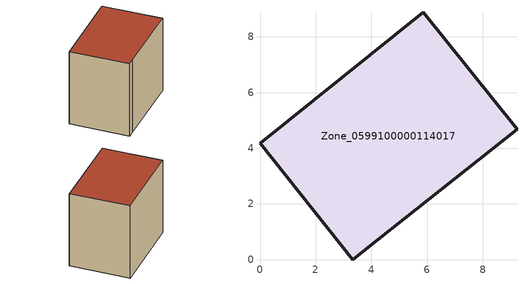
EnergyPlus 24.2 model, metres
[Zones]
Zone_0599100000114017
 floor ground (C_G): 3.79,0.38 3.33,0 0,4.18 5.86,8.88 9.22,4.68 z0
 wall outside (C_F): 5.86,8.88 0,4.18 3.33,0 3.79,0.38 9.22,4.68 5.86,8.88 z0:7
 roof outside (C_R): 9.22,4.68 5.86,8.88 0,4.18 3.33,0 3.79,0.38 z7
[BUILDING]
Pand.0599100000114017: North Axis=0; Terrain=City; Loads Convergence Tolerance Value=0.04; Temperature Convergence Tolerance Value=0.4; Solar Distribution=FullExterior; Maximum Number of Warmup Days=25; Minimum Number of Warmup Days=1
[Site:Location]
Rotterdam.The.Hague.AP_ZH_NLD Design_Conditions: Latitude=51.96; Longitude=4.45; Time Zone=1; Elevation=-4.5
[SITE:GROUNDTEMPERATURE:BUILDINGSURFACE]
18, 18, 18, 18, 18, 18, 18, 18, 18, 18, 18, 18
[MATERIAL] Thermal Absorptance=0.9; Solar Absorptance=0.7; Visible Absorptance=0.7
Name | Roughness | Thickness | Conductivity | Density | Specific Heat
G.TC.1946 | MediumSmooth | 0.15 | 1 | 540 | 1210
F.TC.1946 | Rough | 0.3 | 0.857143 | 1920 | 840
R.TC.1946 | MediumRough | 0.2 | 0.909091 | 1500 | 1000
[CONSTRUCTION]
C_G: G.TC.1946
C_F: F.TC.1946
C_R: R.TC.1946
[ZONE]
Zone_0599100000114017: Type=1; Multiplier=1; Ceiling Height=Autocalculate; Volume=Autocalculate; Floor Area=autocalculate; Part of Total Floor Area=Yes
[ZONEINFILTRATION:DESIGNFLOWRATE]
Infil_Zone_0599100000114017: Zone or ZoneList or Space or SpaceList=Zone_0599100000114017; Schedule=AlwaysOn; Design Flow Rate Calculation Method=Flow/Area; Flow Rate per Floor Area=0.003; Constant Term Coefficient=1; Temperature Term Coefficient=0; Velocity Term Coefficient=0; Velocity Squared Term Coefficient=0
[HVACTEMPLATE:ZONE:IDEALLOADSAIRSYSTEM]
Zone_0599100000114017: Maximum Heating Supply Air Temperature=50; Minimum Cooling Supply Air Temperature=13; Maximum Heating Supply Air Humidity Ratio=0.0156; Minimum Cooling Supply Air Humidity Ratio=0.0077; Heating Limit=NoLimit; Cooling Limit=NoLimit; Dehumidification Control Type=ConstantSensibleHeatRatio; Cooling Sensible Heat Ratio=0.7; Dehumidification Setpoint=60; Humidification Control Type=None; Humidification Setpoint=30; Outdoor Air Method=None; Outdoor Air Flow Rate per Person=0.00944; Outdoor Air Flow Rate per Zone Floor Area=0; Outdoor Air Flow Rate per Zone=0; Demand Controlled Ventilation Type=None; Outdoor Air Economizer Type=NoEconomizer; Heat Recovery Type=None; Sensible Heat Recovery Effectiveness=0.7; Latent Heat Recovery Effectiveness=0.65
[ZONECONTROL:THERMOSTAT]
ThermostatControl_Zone_0599100000114017: Zone or ZoneList=Zone_0599100000114017; Control Type Schedule=DualSetpointControlType; Control 1=Thermostat_Zone_0599100000114017; Temperature Difference Between Cutout And Setpoint=0
[THERMOSTATSETPOINT:DUALSETPOINT]
Thermostat_Zone_0599100000114017: Heating Setpoint Temperature Schedule=HeatingSetpoint_Zone_0599100000114017; Cooling Setpoint Temperature Schedule=CoolingSetpoint_Zone_0599100000114017
[SCHEDULE:COMPACT]
HeatingSetpoint_Zone_0599100000114017: Through: 12/31, For: AllDays, Until: 24:00, 21
CoolingSetpoint_Zone_0599100000114017: Through: 12/31, For: AllDays, Until: 24:00, 24
DualSetpointControlType: Through: 12/31, For: AllDays, Until: 24:00, 4
AlwaysOn: Through: 12/31, For: AllDays, Until: 24:00, 1
